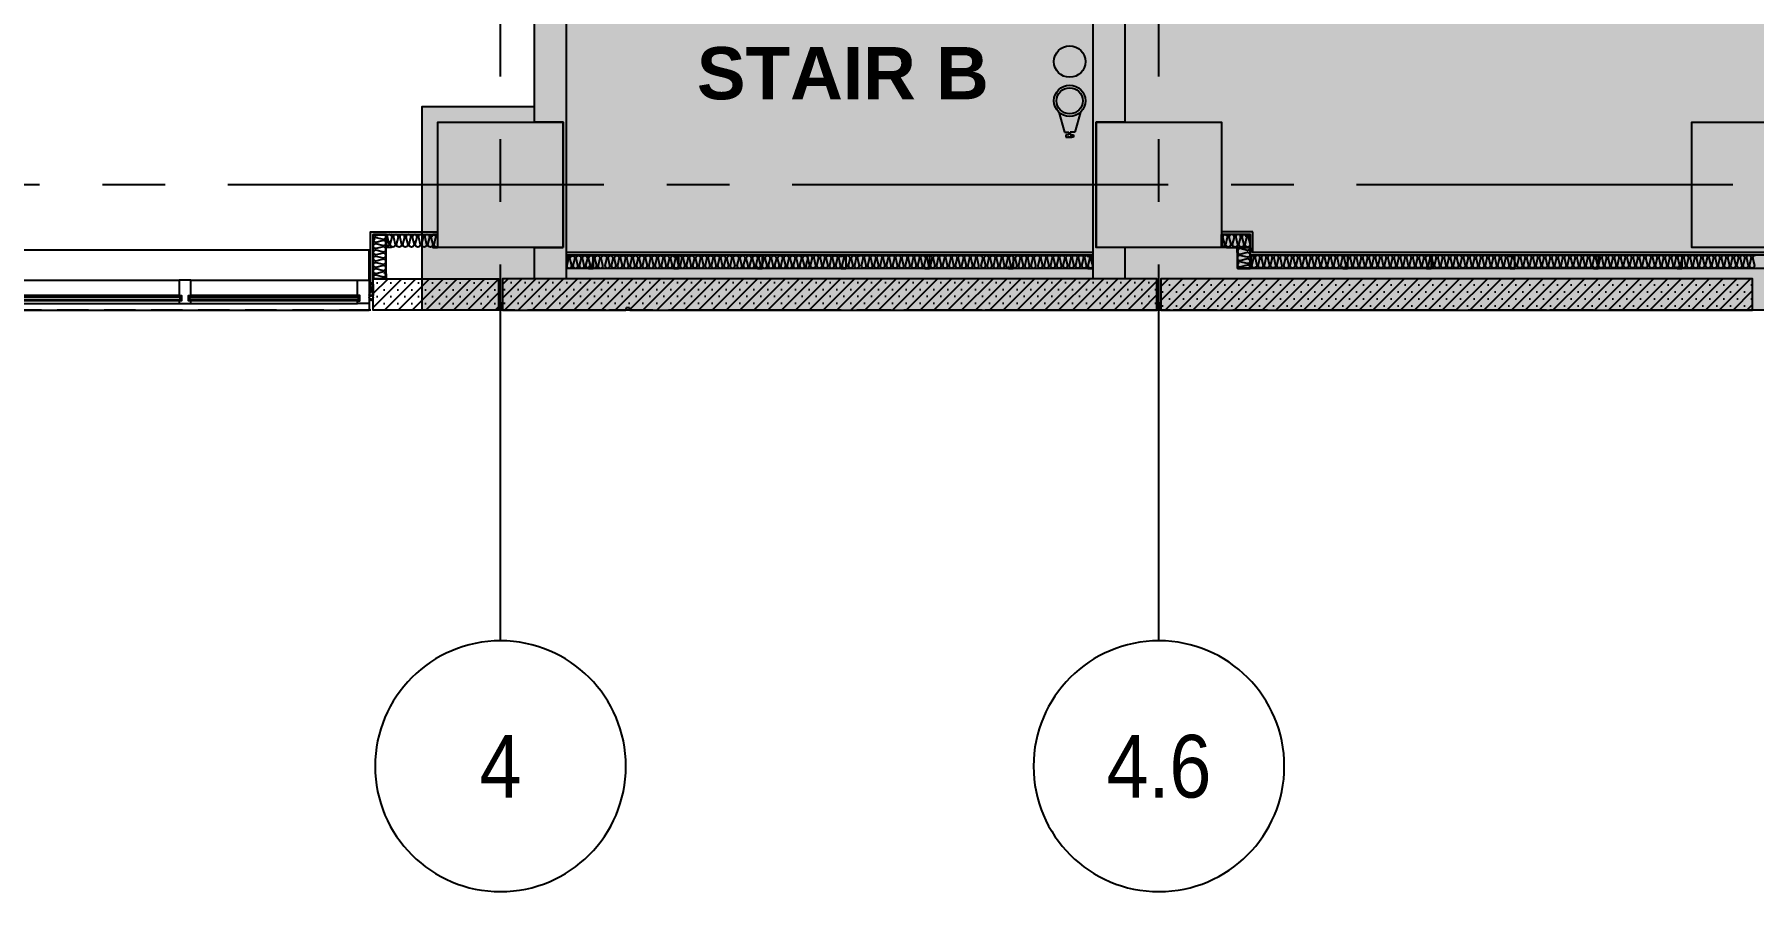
# Model space of a CAD drawing. Header units: inches. Extents: x 492 to 3438, y 475 to 1734.
# Drawn here: x 1234.4 to 1563.4, y 477.5 to 641.5 of the extents above; entities that cross this region are included whole.
import ezdxf
from ezdxf.enums import TextEntityAlignment as Align

# ---------------------------------------------------------------- set-up
doc = ezdxf.new("R2010")
doc.units = ezdxf.units.IN
doc.header["$LTSCALE"] = 96
doc.header["$MEASUREMENT"] = 0
for name, pattern in [('CENTER2', [1.125, 0.75, -0.125, 0.125, -0.125]), ('HIDDEN4', [0.09375, 0.0625, -0.03125]), ('PHANTOM4', [0.625, 0.3125, -0.0625, 0.0625, -0.0625, 0.0625, -0.0625])]:
    doc.linetypes.add(name, pattern=pattern)
for name, color, linetype in [('A-Anno-Bldg', 7, 'Continuous'), ('A-Bldg-Patt', 5, 'Continuous'), ('A-Cols-Bldg', 235, 'Continuous'), ('A-Flor-Pfix-Exst', 43, 'Continuous'), ('A-Glaz-Exst', 53, 'Continuous'), ('A-GRID-IDEN', 1, 'Continuous'), ('A-GRID-LINE', 13, 'CENTER2'), ('A-Wall-Bldg', 235, 'Continuous'), ('A-Wall-Bldg-Belw', 235, 'HIDDEN4'), ('DDET-07', 7, 'Continuous'), ('DDET-08', 8, 'Continuous'), ('DDET-HATCH', 44, 'Continuous'), ('DET-02', 5, 'Continuous'), ('DET-07', 7, 'Continuous'), ('DET-09', 33, 'Continuous')]:
    doc.layers.add(name, color=color, linetype=linetype)
doc.layers.add('A-Area', color=212, linetype='PHANTOM4', plot=False)
doc.styles.add('OTJ_Title1', font='arialbd.ttf')
doc.styles.add('x-p_col_grid-6h$0$TITLE', font='', dxfattribs={"width": 0.9})
doc.styles.get('x-p_col_grid-6h$0$TITLE').set_extended_font_data('AvantGarde Bk BT')
pattern_1 = [(45, (-2041.1249, 2757.6888), (-1.3258252, 1.3258252), []), (45, (-2039.799, 2757.6888), (-1.3258252, 1.3258252), [0, -1.875])]

# ---------------------------------------------------------------- blocks, each defined once
blk = doc.blocks.new('x-p_col_grid-6h$0$nb-col')
blk.add_hatch(color=256).paths.add_polyline_path([(0, 0), (24, 0), (24, 24), (0, 24)])
blk.add_lwpolyline([(0, 24), (24, 24), (24, 0), (0, 0)], close=True)
blk = doc.blocks.new('sealant-plan')
at = {"layer": 'DET-09'}
for radius, start, end in [(0.5, 194.3883, 345.6115), (0.438, 196.4986, 343.5012), (0.375, 199.3492, 340.6506), (0.312, 203.4276, 336.5722)]:
    blk.add_arc((0.48, 0.12), radius, start, end, dxfattribs=at)
blk = doc.blocks.new('sealant-backer-rod-plan')
at = {"layer": 'DET-02'}
blk.add_arc((0, -1.5), 0.312, 23.4278, 156.5724, dxfattribs=at)
at = {"layer": 'DET-09'}
blk.add_circle((0, -0.5), 0.5, dxfattribs=at)
for radius, start, end in [(0.5, 14.3885, 165.6117), (0.438, 16.4988, 163.5014), (0.375, 19.3494, 160.6508)]:
    blk.add_arc((0, -1.5), radius, start, end, dxfattribs=at)
blk = doc.blocks.new('sealant-backer-rod-blocking')
for p, q in [((-0.74, 4.62), (0.01, 4.62)), ((-0.74, 4.62), (0.01, 1.92)), ((-0.74, 1.92), (0.01, 4.62)), ((-0.74, 4.62), (-0.74, 1.92)), ((0.01, 4.62), (0.01, 1.92)), ((0.01, 1.92), (-0.74, 1.92))]:
    blk.add_line(p, q)
at = {"xscale": 0.75}
blk.add_blockref('sealant-plan', (-0.73, 5), dxfattribs=at)
at = {"xscale": 0.75, "yscale": 0.9000000000000057}
blk.add_blockref('sealant-backer-rod-plan', (-0.36, 1.92), dxfattribs=at)
blk = doc.blocks.new('ww-45t-top-bottom')
blk.add_lwpolyline([(0, 0), (0, -2.25), (-0.56, -2.25)])
blk.add_lwpolyline([(0, -2.25), (-0.56, -2.25), (-0.56, -1.81), (-1.56, -1.81), (-1.56, -2.25), (-4.5, -2.25), (-4.5, 0), (0, 0)], close=True)
blk = doc.blocks.new('ww-45t-mid')
at = {"flags": 128}
blk.add_lwpolyline([(-0.56, 0), (0, 0), (0, -2.25), (-0.56, -2.25), (-0.56, -1.81), (-1.56, -1.81), (-1.56, -2.25), (-4.5, -2.25), (-4.5, 0), (-1.56, 0), (-1.56, -0.44), (-0.56, -0.44)], close=True, dxfattribs=at)
blk.add_lwpolyline([(-0.56, 0), (0, 0), (0, -2.25), (-0.56, -2.25)], dxfattribs=at)
blk = doc.blocks.new('wind-ext-singlebay-east-b')
at = {"layer": 'A-Glaz-Exst', "linetype": 'Continuous'}
for p, q in [((34.57, -2.07), (1.81, -2.07)), ((34.57, -2.57), (1.81, -2.57)), ((2.06, -2.06, 0), (2.06, -2.56, 0)), ((34.3, -2.07, 0), (34.3, -2.57, 0)), ((80.32, -2.06), (35.93, -2.06)), ((80.32, -2.56), (35.93, -2.56)), ((36.19, -2.06), (36.19, -2.56))]:
    blk.add_line(p, q, dxfattribs=at)
at = {"layer": 'A-Glaz-Exst'}
for p, q in [((34.13, -1.25), (2.25, -1.25)), ((2.25, -1.81), (34.57, -1.81)), ((2.25, -2.81), (34.13, -2.81)), ((80.25, -1.25), (36.37, -1.25)), ((36.37, -1.81), (80.32, -1.81)), ((36.37, -2.81), (80.32, -2.81)), ((80.06, -2.56), (80.06, -2.06)), ((34.13, -5.75), (2.25, -5.75)), ((79.88, -5.75), (36.37, -5.75))]:
    blk.add_line(p, q, dxfattribs=at)
at = {"layer": 'A-Wall-Bldg'}
for p, q in [((82.12, 0), (0, 0)), ((0, -1.25), (0, 0)), ((82.12, -1.25), (82.12, 0)), ((0, -5.75), (0, -11.5)), ((82.12, -5.75), (82.12, -11.5)), ((0, -11.5), (82.12, -11.5))]:
    blk.add_line(p, q, dxfattribs=at)
at = {"layer": 'A-Glaz-Exst', "linetype": 'Continuous', "rotation": 90}
blk.add_blockref('ww-45t-top-bottom', (0, -1.25), dxfattribs=at)
at = {"layer": 'A-Glaz-Exst', "linetype": 'Continuous', "extrusion": (0, 0, -1), "zscale": -1, "rotation": 90}
for name, p in [('ww-45t-mid', (-36.37, -1.25)), ('ww-45t-top-bottom', (-82.12, -1.25))]:
    blk.add_blockref(name, p, dxfattribs=at)
blk = doc.blocks.new('MTL_STD_2_1-2')
for p, q in [((0, 0.05), (0, 0.95)), ((0.05, 1), (0.31, 1)), ((2.45, 0), (0.05, 0)), ((0.31, 0.94), (0.06, 0.94)), ((0.06, 0.94), (0.06, 0.06)), ((0.06, 0.06), (2.44, 0.06)), ((0.31, 1), (0.31, 0.94)), ((2.19, 0.94), (2.19, 1)), ((2.19, 1), (2.45, 1)), ((2.44, 0.94), (2.19, 0.94)), ((2.44, 0.06), (2.44, 0.94)), ((2.5, 0.95), (2.5, 0.05))]:
    blk.add_line(p, q)
for centre, start, end in [((0.05, 0.95), 90, 180), ((0.05, 0.05), 180, 270), ((2.45, 0.95), 0, 90), ((2.45, 0.05), 270, 0)]:
    blk.add_arc(centre, 0.0469, start, end)
blk = doc.blocks.new('pilaster-east-b')
at = {"layer": 'A-Wall-Bldg'}
h = blk.add_hatch(dxfattribs=at)
h.set_pattern_fill('PRECAST', color=256, scale=20, style=0)
h.set_pattern_definition([(45, (-121.152, 3158.581), (-1.3258252, 1.3258252), []), (45, (-119.8263, 3158.581), (-1.3258252, 1.3258252), [0, -1.875])])
edge = h.paths.add_edge_path()
edge.add_line((24, 0), (24, -6))
edge.add_line((24, -6), (0, -6))
edge.add_line((0, -6), (0, 0))
edge.add_line((0, 0), (24, 0))
h = blk.add_hatch(dxfattribs=at)
h.set_pattern_fill('GYPBOARD', color=256, scale=0.25, angle=270, style=0)
h.set_pattern_definition([(307.5, (-2124, -263.29595), (0.48170594, 0.01574834), [0, -0.38, 0, -0.425, 0, -0.40625]), (277.5, (-2124, -263.29595), (0.70553652, -0.44244418), [0, -0.205, 0, -0.3425, 0, -0.13125]), (237.5, (-2124, -262.98845), (0.00141476, -0.778535465), [0, -0.125, 0, -0.45, 0, -0.5875]), (227.5, (-2124, -262.98845), (0.2194189, -0.75153165), [0, -0.0625, 0, -0.295, 0, -0.3375])])
h.paths.add_polyline_path([(24.5, -5.25), (24, -5.25), (24, -8), (24, -8), (24, -10.5), (0, -10.5), (0, -8), (0, -8), (0, -5.25), (-0.5, -5.25), (-0.5, -11), (24.5, -11)])
for p, q in [((-0.5, -5.25), (0, -5.25)), ((24.5, -5.25), (24, -5.25)), ((24.5, -5.25), (24, -5.25)), ((2.5, -8), (2.5, -8.05)), ((20.54, -8), (3.46, -8)), ((21.5, -8), (21.5, -8.05))]:
    blk.add_line(p, q, dxfattribs=at)
blk.add_lwpolyline([(24, 0), (24, -6), (24, -6), (24, -6), (0, -6), (0, -6), (0, -6), (0, 0), (24, 0)], dxfattribs=at)
at = {"layer": 'A-Wall-Bldg', "flags": 128}
for points in [[(24.5, -5.25), (24.5, -11), (-0.5, -11), (-0.5, -5.25)], [(-0.5, -5.25), (0, -5.25), (0, -10.5), (24, -10.5), (24, -5.25), (24.5, -5.25)]]:
    blk.add_lwpolyline(points, dxfattribs=at)
at = {"layer": 'A-Wall-Bldg'}
for points in [[(0.06, -10.44, -0.400823), (0.54, -9.98), (1.98, -10.34, 1), (1.98, -9.38), (0.54, -9.74, -0.414214), (0.06, -9.26, -0.414214), (0.54, -8.78), (1.98, -9.14, 1), (1.98, -8.18), (0.54, -8.54, -0.414214), (0.06, -8.06, -0.033257), (0.07, -8, -0.033257)], [(2.65, -10.44, 0.369429), (3.06, -9.96), (2.7, -8.53, -1), (3.65, -8.53), (3.3, -9.96, 0.414214), (3.77, -10.44, 0.414214), (4.25, -9.96), (3.89, -8.53, -1), (4.85, -8.53), (4.49, -9.96, 0.414214), (4.97, -10.44, 0.414214), (5.45, -9.96), (5.09, -8.53, -0.414214), (5.57, -8.05, -0.414214), (6.05, -8.53), (5.69, -9.96, 0.414214), (6.17, -10.44, 0.414214), (6.65, -9.96), (6.29, -8.53, -1), (7.25, -8.53), (6.89, -9.96, 0.414214), (7.37, -10.44, 0.414214), (7.85, -9.96), (7.49, -8.53, -1), (8.45, -8.53), (8.09, -9.96, 0.414214), (8.57, -10.44, 0.414214), (9.04, -9.96), (8.69, -8.53, -1), (9.64, -8.53), (9.28, -9.96, 0.414214), (9.76, -10.44, 0.414214), (10.24, -9.96), (9.88, -8.53, -1), (10.84, -8.53), (10.48, -9.96, 0.414214), (10.96, -10.44, 0.062848), (11.08, -10.46, 0.414214), (11.56, -9.98), (11.2, -8.54, -1), (12.16, -8.54), (11.8, -9.98, 0.414214), (12.28, -10.46, 0.414214), (12.76, -9.98), (12.4, -8.54, -1), (13.36, -8.54), (13, -9.98, 0.414214), (13.48, -10.46, 0.414214), (13.96, -9.98), (13.6, -8.54, -1), (14.55, -8.54), (14.2, -9.98, 0.414214), (14.67, -10.46, 0.414214), (15.15, -9.98), (14.79, -8.54, -1), (15.75, -8.54), (15.39, -9.98, 0.414214), (15.87, -10.46, 0.414214), (16.35, -9.98), (15.99, -8.54, -1), (16.95, -8.54), (16.59, -9.98, 0.414214), (17.07, -10.46, 0.414214), (17.55, -9.98), (17.19, -8.54, -1), (18.15, -8.54), (17.79, -9.98, 0.414214), (18.27, -10.46, 0.414214), (18.75, -9.98), (18.39, -8.54, -1), (19.35, -8.54), (18.99, -9.98, 0.414214), (19.47, -10.46, 0.414214), (19.94, -9.98), (19.59, -8.54, -1), (20.54, -8.54), (20.18, -9.98, 0.414214), (20.66, -10.46, 0.414214), (21.14, -9.98), (20.78, -8.54, -0.52835), (21.44, -8.09, -0.52835)], [(23.94, -10.44, 0.400823), (23.46, -9.98), (22.02, -10.34, -1), (22.02, -9.38), (23.46, -9.74, 0.414214), (23.94, -9.26, 0.414214), (23.46, -8.78), (22.02, -9.14, -1), (22.02, -8.18), (23.46, -8.54, 0.414214), (23.94, -8.06, 0.033257), (23.93, -8, 0.033257)]]:
    blk.add_lwpolyline(points, format="xyb", dxfattribs=at)
at = {"layer": 'A-Wall-Bldg', "extrusion": (0, 0, -1), "yscale": 0.7999999999997272, "zscale": -1, "rotation": 180}
for p in [(0.01, -1.25), (-24.74, -1.25)]:
    blk.add_blockref('sealant-backer-rod-blocking', p, dxfattribs=at)
at = {"layer": 'A-Wall-Bldg', "extrusion": (0, 0, -1), "zscale": -1}
for p, rotation in [((0, -8), 180), ((-2.5, -10.5), 90)]:
    blk.add_blockref('MTL_STD_2_1-2', p, dxfattribs=dict(at, rotation=rotation))
at = {"layer": 'A-Wall-Bldg'}
blk.add_blockref('MTL_STD_2_1-2', (0, -10.5), dxfattribs=at)
at = {"layer": 'A-Wall-Bldg', "extrusion": (0, 0, -1), "xscale": -1, "zscale": -1}
for p, rotation in [((-12.5, -10.5), 270), ((-21.5, -10.5), 270), ((-24, -8), 180)]:
    blk.add_blockref('MTL_STD_2_1-2', p, dxfattribs=dict(at, rotation=rotation))
at = {"layer": 'A-Wall-Bldg', "xscale": -1}
blk.add_blockref('MTL_STD_2_1-2', (24, -10.5), dxfattribs=at)
blk = doc.blocks.new('wind-ext-doublebay-east')
at = {"layer": 'A-Wall-Bldg'}
h = blk.add_hatch(dxfattribs=at)
h.set_pattern_fill('PRECAST', color=256, scale=20, style=0)
h.set_pattern_definition(pattern_1)
h.paths.add_polyline_path([(-24.75, 0), (-0.75, 0), (-0.75, -6), (-18.75, -6), (-24.75, -6)])
h = blk.add_hatch(dxfattribs=at)
h.set_pattern_fill('PRECAST', color=256, scale=20, style=0)
h.set_pattern_definition(pattern_1)
h.paths.add_polyline_path([(214.5, 0), (190.5, 0), (190.5, -6), (208.5, -6), (214.5, -6)])
blk.add_line((-0.38, -7.25, 0), (-0.38, -7.25, 0), dxfattribs=at)
at = {"layer": 'A-Wall-Bldg', "elevation": 0, "flags": 128}
blk.add_lwpolyline([(-24.75, 0), (-0.75, 0), (-0.75, -6), (-0.75, -6), (-18.75, -6), (-18.75, -6), (-24.75, -6)], close=True, dxfattribs=at)
at = {"layer": 'A-Wall-Bldg', "flags": 128}
blk.add_lwpolyline([(214.5, 0), (190.5, 0), (190.5, -6), (190.5, -6), (208.5, -6), (208.5, -6), (214.5, -6)], close=True, dxfattribs=at)
at = {"layer": 'A-Wall-Bldg', "elevation": 0, "flags": 128}
blk.add_lwpolyline([(-1.13, -7.25), (-1.13, -7.25)], dxfattribs=at)
blk.add_blockref('wind-ext-singlebay-east-b', (0, 0))
at = {"xscale": -1}
blk.add_blockref('wind-ext-singlebay-east-b', (189.75, 0), dxfattribs=at)
at = {"yscale": 0.8000000000001819, "rotation": 180}
blk.add_blockref('sealant-backer-rod-blocking', (189.76, -1.25), dxfattribs=at)
at = {"layer": 'A-Wall-Bldg', "extrusion": (0, 0, -1), "zscale": -0.9999999999999999, "rotation": 180}
for p, xscale in [((25.12, -1.38), 0.75), ((-214.87, -1.38), -0.75)]:
    blk.add_blockref('sealant-backer-rod-plan', p, dxfattribs=dict(at, xscale=xscale))
at = {"layer": 'A-Wall-Bldg'}
blk.add_blockref('pilaster-east-b', (82.87, 0), dxfattribs=at)
at = {"layer": 'A-Wall-Bldg', "yscale": 0.8000000000001819, "rotation": 180}
blk.add_blockref('sealant-backer-rod-blocking', (-0.74, -1.25), dxfattribs=at)
blk = doc.blocks.new('x-p_col_grid-6h$0$tag-colbub')
at = {"linetype": 'Continuous'}
blk.add_circle((0, 0), 0.25, dxfattribs=at)
at = {"style": 'x-p_col_grid-6h$0$TITLE', "width": 0.9}
blk.add_attdef('COLNUM', text='', height=0.125, dxfattribs=at).set_placement((0, 0), align=Align.MIDDLE_CENTER)

msp = doc.modelspace()

# ---------------------------------------------------------------- hatches: boundary and pattern name
at = {"layer": 'A-Bldg-Patt'}
msp.add_hatch(color=254, dxfattribs=at).paths.add_polyline_path([(1866.36, 853.26), (1866.36, 785.64), (1859.61, 785.64), (1859.61, 743.64), (1866.36, 743.64), (1866.36, 681.76), (1859.61, 681.76), (1859.61, 639.76), (1866.36, 639.76), (1866.36, 588.76), (1308.61, 588.76), (1308.61, 627.76), (1330.11, 627.76), (1330.11, 828.26), (1311.11, 828.26), (1311.11, 853.26), (1526.61, 853.26), (1526.61, 797.26), (1586.61, 797.26), (1586.61, 853.26)])
at = {"layer": 'A-Wall-Bldg'}
h = msp.add_hatch(dxfattribs=at)
h.set_pattern_fill('PRECAST', color=256, scale=20, angle=-180, style=0)
h.set_pattern_definition([(225, (3339.6064, 588.7569), (1.3258252, -1.3258252), []), (225, (3338.2805, 588.7569), (1.3258252, -1.3258252), [0, -1.875])])
h.paths.add_polyline_path([(1347.61, 588.76), (1347.73, 589.26), (1348.23, 589.26), (1348.36, 588.76), (1449.23, 588.76), (1449.23, 594.76), (1443.23, 594.76), (1329.98, 594.76), (1323.98, 594.76), (1323.98, 588.76)])
h = msp.add_hatch(dxfattribs=at)
h.set_pattern_fill('PRECAST', color=256, scale=20, angle=-180, style=0)
h.set_pattern_definition([(225, (3339.6062, -2091.2055), (1.3258252, -1.3258252), []), (225, (3338.2804, -2091.2055), (1.3258252, -1.3258252), [0, -1.875])])
h.paths.add_polyline_path([(1449.98, 588.76), (1563.23, 588.76), (1563.23, 594.76), (1557.23, 594.76), (1557.23, 594.76), (1455.98, 594.76), (1449.98, 594.76)])
at = {"layer": 'DDET-HATCH'}
h = msp.add_hatch(dxfattribs=at)
h.set_pattern_fill('GYPBOARD', color=256, scale=0.2, angle=-180, style=0)
h.set_pattern_definition([(217.5, (3339.60636, 588.75688), (0.01259867, -0.385364754), [0, -0.304, 0, -0.34, 0, -0.325]), (187.5, (3339.60636, 588.7569), (-0.35395534, -0.56442921), [0, -0.164, 0, -0.274, 0, -0.105]), (147.5, (3339.85236, 588.75688), (-0.62282837, -0.00113181), [0, -0.1, 0, -0.36, 0, -0.47]), (137.5, (3339.85236, 588.7569), (-0.60122532, -0.17553511), [0, -0.05, 0, -0.236, 0, -0.27])])
h.paths.add_polyline_path([(1298.73, 594.01), (1299.23, 594.01), (1299.23, 603.26), (1311.61, 603.26), (1311.61, 603.76), (1298.73, 603.76)])
h = msp.add_hatch(dxfattribs=at)
h.set_pattern_fill('GYPBOARD', color=256, scale=0.2, angle=-180, style=0)
h.set_pattern_definition([(217.5, (3339.60636, 609.33812), (0.01259867, -0.385364754), [0, -0.304, 0, -0.34, 0, -0.325]), (187.5, (3339.60636, 609.3381), (-0.35395534, -0.56442921), [0, -0.164, 0, -0.274, 0, -0.105]), (147.5, (3339.85236, 609.33812), (-0.62282837, -0.00113181), [0, -0.1, 0, -0.36, 0, -0.47]), (137.5, (3339.85236, 609.3381), (-0.60122532, -0.17553511), [0, -0.05, 0, -0.236, 0, -0.27])])
h.paths.add_polyline_path([(1349.73, 599.26), (1383.26, 599.26), (1383.26, 599.76), (1349.73, 599.76)])
h = msp.add_hatch(dxfattribs=at)
h.set_pattern_fill('GYPBOARD', color=256, scale=0.2, angle=-180, style=0)
h.set_pattern_definition([(217.5, (3339.60636, 588.75688), (0.01259867, -0.385364754), [0, -0.304, 0, -0.34, 0, -0.325]), (187.5, (3339.60636, 588.7569), (-0.35395534, -0.56442921), [0, -0.164, 0, -0.274, 0, -0.105]), (147.5, (3339.85236, 588.75688), (-0.62282837, -0.00113181), [0, -0.1, 0, -0.36, 0, -0.47]), (137.5, (3339.85236, 588.7569), (-0.60122532, -0.17553511), [0, -0.05, 0, -0.236, 0, -0.27])])
h.paths.add_polyline_path([(1383.26, 599.26), (1411.52, 599.26), (1411.52, 599.76), (1383.26, 599.76)])

# ---------------------------------------------------------------- linework, layer by layer
at = {"layer": 'A-Area'}
msp.add_lwpolyline([(1866.36, 853.26), (1866.36, 785.64), (1859.61, 785.64), (1859.61, 743.64), (1866.36, 743.64), (1866.36, 681.76), (1859.61, 681.76), (1859.61, 639.76), (1866.36, 639.76), (1866.36, 588.76), (1308.61, 588.76), (1308.61, 627.76), (1330.11, 627.76), (1330.11, 828.26), (1311.11, 828.26), (1311.11, 853.26), (1526.61, 853.26), (1526.61, 797.26), (1586.61, 797.26), (1586.61, 853.26)], close=True, dxfattribs=at)
at = {"layer": 'A-Flor-Pfix-Exst'}
for p, q in [((1430.45, 626.65), (1431.55, 622.84)), ((1434.6, 626.65), (1433.51, 622.84)), ((1431.55, 622.84), (1431.55, 622.84)), ((1431.55, 622.84), (1432.4, 622.84)), ((1432.4, 622.3), (1431.77, 622.3)), ((1431.77, 622.3), (1431.77, 621.86)), ((1431.77, 621.86), (1432.96, 621.86)), ((1433.29, 621.86), (1432.09, 621.86)), ((1432.4, 622.84), (1432.4, 622.3)), ((1433.51, 622.84), (1432.65, 622.84)), ((1432.65, 622.84), (1432.65, 622.3)), ((1432.65, 622.3), (1433.29, 622.3)), ((1433.29, 622.3), (1433.29, 621.86)), ((1433.51, 622.84), (1433.51, 622.84))]:
    msp.add_line(p, q, dxfattribs=at)
for centre, radius in [((1432.53, 636.32), 3), ((1432.53, 628.82), 3), ((1432.53, 628.82), 2.5)]:
    msp.add_circle(centre, radius, dxfattribs=at)
at = {"layer": 'A-GRID-LINE'}
for p, q in [((1323.61, 525.47), (1323.61, 1657.77)), ((1449.61, 525.47), (1449.61, 893.28)), ((3395.41, 612.76), (540.03, 612.76))]:
    msp.add_line(p, q, dxfattribs=at)
at = {"layer": 'A-Wall-Bldg'}
for p, q in [((1336.23, 594.76), (1336.23, 847.13)), ((1436.98, 847.13), (1436.98, 594.76)), ((1330.11, 624.76), (1330.11, 828.76)), ((1443.11, 828.74), (1443.11, 624.76)), ((1335.61, 624.76), (1330.11, 624.76)), ((1335.61, 600.76), (1335.61, 624.76)), ((1443.11, 624.76), (1437.61, 624.76)), ((1437.61, 624.76), (1437.61, 600.76)), ((1467.61, 603.76), (1461.61, 603.76, 0)), ((1467.11, 603.26), (1461.61, 603.26, 0)), ((1330.11, 600.76), (1335.61, 600.76)), ((1330.11, 594.76), (1330.11, 600.76)), ((1383.26, 599.76, 0), (1336.23, 599.76, 0)), ((1383.26, 599.26, 0), (1336.23, 599.26, 0)), ((1436.98, 599.76, 0), (1383.26, 599.76, 0)), ((1436.98, 599.26, 0), (1383.26, 599.26, 0)), ((1385.72, 599.26, 0), (1383.31, 599.26, 0)), ((1443.11, 600.76), (1437.61, 600.76)), ((1443.11, 600.76), (1443.11, 594.76)), ((1462.56, 600.76), (1467.11, 600.76, 0)), ((1464.61, 599.8, 0), (1464.61, 596.76, 0)), ((1388.78, 596.76, 0), (1336.23, 596.76, 0)), ((1436.98, 596.76, 0), (1389.7, 596.76, 0)), ((1747.11, 596.76, 0), (1468.11, 596.76)), ((1336.23, 594.76), (1330.11, 594.76)), ((1443.11, 594.76), (1436.98, 594.76))]:
    msp.add_line(p, q, dxfattribs=at)
at = {"layer": 'A-Wall-Bldg', "flags": 128}
msp.add_lwpolyline([(1308.61, 603.76), (1308.61, 627.76), (1330.11, 627.76)], dxfattribs=at)
at = {"layer": 'A-Wall-Bldg', "elevation": 0}
for points in [[(1298.73, 594.01), (1298.73, 603.76), (1311.61, 603.76)], [(1749.61, 599.76), (1467.61, 599.76), (1467.61, 603.76)]]:
    msp.add_lwpolyline(points, dxfattribs=at)
for points in [[(1467.11, 603.22, 0.370664), (1466.7, 602.75), (1467.06, 601.31, -1), (1466.1, 601.31), (1466.46, 602.75, 0.414214), (1465.98, 603.23, 0.414214), (1465.5, 602.75), (1465.86, 601.31, -1), (1464.9, 601.31), (1465.26, 602.75, 0.414214), (1464.78, 603.23, 0.414214), (1464.3, 602.75), (1464.66, 601.31, -1), (1463.7, 601.31), (1464.06, 602.75, 0.414214), (1463.58, 603.23, 0.062848), (1463.47, 603.22, 0.414214), (1462.99, 602.74), (1463.35, 601.3, -1), (1462.39, 601.3), (1462.75, 602.74, 0.414214), (1462.27, 603.22, 0.414214), (1461.79, 602.74), (1462.15, 601.3, -0.414214), (1461.67, 600.82)], [(1336.23, 599.19, -0.36879), (1336.64, 598.72), (1336.28, 597.28, 1), (1337.23, 597.28), (1336.87, 598.72, -0.414214), (1337.35, 599.2, -0.414214), (1337.83, 598.72), (1337.47, 597.28, 0.414214), (1337.95, 596.8, 0.414214), (1338.43, 597.28), (1338.07, 598.72, -0.414214), (1338.55, 599.2, -0.414214), (1339.03, 598.72), (1338.67, 597.28, 1), (1339.63, 597.28), (1339.27, 598.72, -0.414214), (1339.75, 599.2, -0.414214), (1340.23, 598.72), (1339.87, 597.28, 1), (1340.83, 597.28), (1340.47, 598.72, -0.414214), (1340.95, 599.2, -0.414214), (1341.43, 598.72), (1341.07, 597.28, 1), (1342.03, 597.28), (1341.67, 598.72, -0.414214), (1342.15, 599.2, -0.414214), (1342.62, 598.72), (1342.27, 597.28, 1), (1343.22, 597.28), (1342.86, 598.72, -0.414214), (1343.34, 599.2, -0.062848), (1343.46, 599.21, -0.414214), (1343.94, 598.74), (1343.58, 597.3, 1), (1344.54, 597.3), (1344.18, 598.74, -0.414214), (1344.66, 599.21, -0.414214), (1345.14, 598.74), (1344.78, 597.3, 1), (1345.74, 597.3), (1345.38, 598.74, -0.414214), (1345.86, 599.21, -0.414214), (1346.34, 598.74), (1345.98, 597.3, 1), (1346.94, 597.3), (1346.58, 598.74, -0.414214), (1347.06, 599.21, -0.414214), (1347.54, 598.74), (1347.18, 597.3, 1), (1348.13, 597.3), (1347.77, 598.74, -0.414214), (1348.25, 599.21, -0.414214), (1348.73, 598.74), (1348.37, 597.3, 1), (1349.33, 597.3), (1348.97, 598.74, -0.414214), (1349.45, 599.21, -0.414214), (1349.93, 598.74), (1349.57, 597.3, 1), (1350.53, 597.3), (1350.17, 598.74, -0.414214), (1350.65, 599.21, -0.414214), (1351.13, 598.74), (1350.77, 597.3, 1), (1351.73, 597.3), (1351.37, 598.74, -0.414214), (1351.85, 599.21, -0.414214), (1352.33, 598.74), (1351.97, 597.3, 1), (1352.93, 597.3), (1352.57, 598.74, -0.414214), (1353.05, 599.21, -0.414214), (1353.52, 598.74), (1353.17, 597.3, 1), (1354.12, 597.3), (1353.76, 598.74, -0.414214), (1354.24, 599.21, -0.414214), (1354.72, 598.74), (1354.36, 597.3, 1), (1355.32, 597.3), (1354.96, 598.74, -0.414214), (1355.44, 599.21, -0.414214), (1355.92, 598.74), (1355.56, 597.3, 0.414214), (1356.04, 596.82, 0.414214), (1356.52, 597.3), (1356.16, 598.74, -0.414214), (1356.64, 599.21, -0.414214), (1357.12, 598.74), (1356.76, 597.3, 1), (1357.72, 597.3), (1357.36, 598.74, -0.414214), (1357.84, 599.21, -0.414214), (1358.32, 598.74), (1357.96, 597.3, 1), (1358.92, 597.3), (1358.56, 598.74, -0.414214), (1359.04, 599.21, -0.414214), (1359.51, 598.74), (1359.15, 597.3, 1), (1360.11, 597.3), (1359.75, 598.74, -0.414214), (1360.23, 599.21, -0.414214), (1360.71, 598.74), (1360.35, 597.3, 1), (1361.31, 597.3), (1360.95, 598.74, -0.414214), (1361.43, 599.21, -0.414214), (1361.91, 598.74), (1361.55, 597.3, 1), (1362.51, 597.3), (1362.15, 598.74, -0.414214), (1362.63, 599.21, -0.414214), (1363.11, 598.74), (1362.75, 597.3, 1), (1363.71, 597.3), (1363.35, 598.74, -0.414214), (1363.83, 599.21, -0.414214), (1364.31, 598.74), (1363.95, 597.3, 1), (1364.9, 597.3), (1364.55, 598.74, -0.414214), (1365.02, 599.21, -0.414214), (1365.5, 598.74), (1365.14, 597.3, 1), (1366.1, 597.3), (1365.74, 598.74, -0.414214), (1366.22, 599.21, -0.414214), (1366.7, 598.74), (1366.34, 597.3, 1), (1367.3, 597.3), (1366.94, 598.74, -0.414214), (1367.42, 599.21, -0.414214), (1367.9, 598.74), (1367.54, 597.3, 1), (1368.5, 597.3), (1368.14, 598.74, -0.414214), (1368.62, 599.21, -0.062848), (1368.74, 599.2, -0.414214), (1369.22, 598.72), (1368.86, 597.28, 1), (1369.82, 597.28), (1369.46, 598.72, -0.414214), (1369.94, 599.2, -0.414214), (1370.41, 598.72), (1370.06, 597.28, 1), (1371.01, 597.28), (1370.65, 598.72, -0.414214), (1371.13, 599.2, -0.414214), (1371.61, 598.72), (1371.25, 597.28, 1), (1372.21, 597.28), (1371.85, 598.72, -0.414214), (1372.33, 599.2, -0.414214), (1372.81, 598.72), (1372.45, 597.28, 1), (1373.41, 597.28), (1373.05, 598.72, -0.414214), (1373.53, 599.2, -0.414214), (1374.01, 598.72), (1373.65, 597.28, 0.414214), (1374.13, 596.8, 0.414214), (1374.61, 597.28), (1374.25, 598.72, -0.414214), (1374.73, 599.2, -0.414214), (1375.21, 598.72), (1374.85, 597.28, 1), (1375.8, 597.28), (1375.45, 598.72, -0.414214), (1375.92, 599.2, -0.414214), (1376.4, 598.72), (1376.04, 597.28, 1), (1377, 597.28), (1376.64, 598.72, -0.414214), (1377.12, 599.2, -0.414214), (1377.6, 598.72), (1377.24, 597.28, 1), (1378.2, 597.28), (1377.84, 598.72, -0.414214), (1378.32, 599.2, -0.414214), (1378.8, 598.72), (1378.44, 597.28, 0.414214), (1378.92, 596.8, 0.414214), (1379.4, 597.28), (1379.04, 598.72, -0.414214), (1379.52, 599.2, -0.414214), (1380, 598.72), (1379.64, 597.28, 1), (1380.6, 597.28), (1380.24, 598.72, -0.414214), (1380.72, 599.2, -0.414214), (1381.2, 598.72), (1380.84, 597.28, 1), (1381.79, 597.28), (1381.43, 598.72, -0.414214), (1381.91, 599.2, -0.414214), (1382.39, 598.72), (1382.03, 597.28, 0.342451), (1382.39, 596.82)], [(1385.83, 596.82, -0.414214), (1385.35, 597.3), (1385.71, 598.74, 0.414214), (1385.23, 599.21, 0.414214), (1384.75, 598.74), (1385.11, 597.3, -0.414214), (1384.63, 596.82, -0.414214), (1384.15, 597.3), (1384.51, 598.74, 0.414214), (1384.03, 599.21, 0.414214), (1383.55, 598.74), (1383.91, 597.3, -1), (1382.95, 597.3), (1383.31, 598.74, 0.414214), (1382.83, 599.21, 0.414214), (1382.35, 598.74), (1382.71, 597.3, -0.240399), (1382.51, 596.91, -0.240399)], [(1385.83, 596.82, 0.414214), (1386.3, 597.3), (1385.94, 598.74, -0.414214), (1386.42, 599.21, -0.414214), (1386.9, 598.74), (1386.54, 597.3, 0.414214), (1387.02, 596.82, 0.414214), (1387.5, 597.3), (1387.14, 598.74, -0.414214), (1387.62, 599.21, -0.414214), (1388.1, 598.74), (1387.74, 597.3, 1), (1388.7, 597.3), (1388.34, 598.74, -0.414214), (1388.82, 599.21, -0.414214), (1389.3, 598.74), (1388.94, 597.3, 1), (1389.9, 597.3), (1389.54, 598.74, -0.414214), (1390.02, 599.21, -0.414214), (1390.5, 598.74), (1390.14, 597.3, 1), (1391.1, 597.3), (1390.74, 598.74, -0.414214), (1391.22, 599.21, -0.414214), (1391.69, 598.74), (1391.34, 597.3, 1), (1392.29, 597.3), (1391.93, 598.74, -0.414214), (1392.41, 599.21, -0.062848), (1392.53, 599.23, -0.414214), (1393.01, 598.75), (1392.65, 597.31, 1), (1393.61, 597.31), (1393.25, 598.75, -0.414214), (1393.73, 599.23, -0.414214), (1394.21, 598.75), (1393.85, 597.31, 1), (1394.81, 597.31), (1394.45, 598.75, -0.414214), (1394.93, 599.23, -0.414214), (1395.41, 598.75), (1395.05, 597.31, 1), (1396.01, 597.31), (1395.65, 598.75, -0.414214), (1396.13, 599.23, -0.414214), (1396.61, 598.75), (1396.25, 597.31, 1), (1397.2, 597.31), (1396.84, 598.75, -0.414214), (1397.32, 599.23, -0.414214), (1397.8, 598.75), (1397.44, 597.31, 1), (1398.4, 597.31), (1398.04, 598.75, -0.414214), (1398.52, 599.23, -0.414214), (1399, 598.75), (1398.64, 597.31, 1), (1399.6, 597.31), (1399.24, 598.75, -0.414214), (1399.72, 599.23, -0.414214), (1400.2, 598.75), (1399.84, 597.31, 1), (1400.8, 597.31), (1400.44, 598.75, -0.414214), (1400.92, 599.23, -0.414214), (1401.4, 598.75), (1401.04, 597.31, 1), (1402, 597.31), (1401.64, 598.75, -0.414214), (1402.12, 599.23, -0.414214), (1402.59, 598.75), (1402.24, 597.31, 1), (1403.19, 597.31), (1402.83, 598.75, -0.414214), (1403.31, 599.23, -0.414214), (1403.79, 598.75), (1403.43, 597.31, 0.414214), (1403.91, 596.83, 0.414214), (1404.39, 597.31), (1404.03, 598.75, -0.414214), (1404.51, 599.23, -0.414214), (1404.99, 598.75), (1404.63, 597.31, 1), (1405.59, 597.31), (1405.23, 598.75, -0.414214), (1405.71, 599.23, -0.414214), (1406.19, 598.75), (1405.83, 597.31, 1), (1406.79, 597.31), (1406.43, 598.75, -0.414214), (1406.91, 599.23, -0.414214), (1407.39, 598.75), (1407.03, 597.31, 1), (1407.99, 597.31), (1407.63, 598.75, -0.414214), (1408.11, 599.23, -0.414214), (1408.58, 598.75), (1408.22, 597.31, 1), (1409.18, 597.31), (1408.82, 598.75, -0.414214), (1409.3, 599.23, -0.414214), (1409.78, 598.75), (1409.42, 597.31, 1), (1410.38, 597.31), (1410.02, 598.75, -0.414214), (1410.5, 599.23, -0.414214), (1410.98, 598.75), (1410.62, 597.31, 1), (1411.58, 597.31), (1411.22, 598.75, -0.414214), (1411.7, 599.23, -0.414214), (1412.18, 598.75), (1411.82, 597.31, 1), (1412.78, 597.31), (1412.42, 598.75, -0.414214), (1412.9, 599.23, -0.414214), (1413.38, 598.75), (1413.02, 597.31, 1), (1413.97, 597.31), (1413.62, 598.75, -0.414214), (1414.09, 599.23, -0.414214), (1414.57, 598.75), (1414.21, 597.31, 1), (1415.17, 597.31), (1414.81, 598.75, -0.414214), (1415.29, 599.23, -0.062848), (1415.41, 599.21, -0.414214), (1415.89, 598.74), (1415.53, 597.3, 1), (1416.49, 597.3), (1416.13, 598.74, -0.414214), (1416.61, 599.21, -0.414214), (1417.09, 598.74), (1416.73, 597.3, 1), (1417.69, 597.3), (1417.33, 598.74, -0.414214), (1417.81, 599.21, -0.414214), (1418.29, 598.74), (1417.93, 597.3, 1), (1418.89, 597.3), (1418.53, 598.74, -0.414214), (1419.01, 599.21, -0.414214), (1419.48, 598.74), (1419.13, 597.3, 1), (1420.08, 597.3), (1419.72, 598.74, -0.414214), (1420.2, 599.21, -0.414214), (1420.68, 598.74), (1420.32, 597.3, 0.414214), (1420.8, 596.82, 0.414214), (1421.28, 597.3), (1420.92, 598.74, -0.414214), (1421.4, 599.21, -0.414214), (1421.88, 598.74), (1421.52, 597.3, 1), (1422.48, 597.3), (1422.12, 598.74, -0.414214), (1422.6, 599.21, -0.414214), (1423.08, 598.74), (1422.72, 597.3, 1), (1423.68, 597.3), (1423.32, 598.74, -0.414214), (1423.8, 599.21, -0.414214), (1424.28, 598.74), (1423.92, 597.3, 1), (1424.87, 597.3), (1424.52, 598.74, -0.414214), (1424.99, 599.21, -0.414214), (1425.47, 598.74), (1425.11, 597.3, 1), (1426.07, 597.3), (1425.71, 598.74, -0.414214), (1426.19, 599.21, -0.062848), (1426.31, 599.23, -0.414214), (1426.79, 598.75), (1426.43, 597.31, 1), (1427.39, 597.31), (1427.03, 598.75, -0.414214), (1427.51, 599.23, -0.414214), (1427.99, 598.75), (1427.63, 597.31, 1), (1428.59, 597.31), (1428.23, 598.75, -0.414214), (1428.71, 599.23, -0.414214), (1429.19, 598.75), (1428.83, 597.31, 1), (1429.79, 597.31), (1429.43, 598.75, -0.414214), (1429.91, 599.23, -0.414214), (1430.38, 598.75), (1430.03, 597.31, 1), (1430.98, 597.31), (1430.62, 598.75, -0.414214), (1431.1, 599.23, -0.414214), (1431.58, 598.75), (1431.22, 597.31, 1), (1432.18, 597.31), (1431.82, 598.75, -0.414214), (1432.3, 599.23, -0.414214), (1432.78, 598.75), (1432.42, 597.31, 1), (1433.38, 597.31), (1433.02, 598.75, -0.414214), (1433.5, 599.23, -0.414214), (1433.98, 598.75), (1433.62, 597.31, 1), (1434.58, 597.31), (1434.22, 598.75, -0.414214), (1434.7, 599.23, -0.414214), (1435.18, 598.75), (1434.82, 597.31, 1), (1435.77, 597.31), (1435.42, 598.75, -0.414214), (1435.89, 599.23, -0.414214), (1436.37, 598.75), (1436.01, 597.31, 1), (1436.97, 597.31), (1436.61, 598.75, -0.347113), (1436.98, 599.22, -0.347113)], [(1467.04, 600.67, -0.414214), (1466.56, 600.19), (1465.13, 600.55, 0.414214), (1464.65, 600.07, 0.062848), (1464.63, 599.95, 0.414214), (1465.11, 599.47), (1466.55, 599.83, -1), (1466.55, 598.87), (1465.11, 599.23, 0.414214), (1464.63, 598.75, 0.414214), (1465.11, 598.27), (1466.55, 598.63, -1), (1466.55, 597.67), (1465.11, 598.03, 0.414214), (1464.63, 597.55, 0.414214), (1465.11, 597.07), (1466.55, 597.43, -0.543499), (1466.99, 596.76, -0.543499)], [(1563.7, 599.21, 0.414214), (1563.23, 598.74), (1563.58, 597.3, -0.414214), (1563.11, 596.82, -0.414214), (1562.63, 597.3), (1562.99, 598.74, 0.414214), (1562.51, 599.21, 0.414214), (1562.03, 598.74), (1562.39, 597.3, -1), (1561.43, 597.3), (1561.79, 598.74, 0.414214), (1561.31, 599.21, 0.414214), (1560.83, 598.74), (1561.19, 597.3, -1), (1560.23, 597.3), (1560.59, 598.74, 0.414214), (1560.11, 599.21, 0.414214), (1559.63, 598.74), (1559.99, 597.3, -1), (1559.03, 597.3), (1559.39, 598.74, 0.414214), (1558.91, 599.21, 0.414214), (1558.43, 598.74), (1558.79, 597.3, -0.414214), (1558.31, 596.82, -0.414214), (1557.83, 597.3), (1558.19, 598.74, 0.414214), (1557.72, 599.21, 0.414214), (1557.24, 598.74), (1557.6, 597.3, -1), (1556.64, 597.3), (1557, 598.74, 0.414214), (1556.52, 599.21, 0.414214), (1556.04, 598.74), (1556.4, 597.3, -0.414214), (1555.92, 596.82, -0.414214), (1555.44, 597.3), (1555.8, 598.74, 0.414214), (1555.32, 599.21, 0.414214), (1554.84, 598.74), (1555.2, 597.3, -1), (1554.24, 597.3), (1554.6, 598.74, 0.414214), (1554.12, 599.21, 0.414214), (1553.64, 598.74), (1554, 597.3, -0.414214), (1553.52, 596.82, -0.414214), (1553.04, 597.3), (1553.4, 598.74, 0.414214), (1552.92, 599.21, 0.414214), (1552.44, 598.74), (1552.8, 597.3, -1), (1551.85, 597.3), (1552.2, 598.74, 0.414214), (1551.73, 599.21, 0.414214), (1551.25, 598.74), (1551.61, 597.3, -1), (1550.65, 597.3), (1551.01, 598.74, 0.414214), (1550.53, 599.21, 0.414214), (1550.05, 598.74), (1550.41, 597.3, -1), (1549.45, 597.3), (1549.81, 598.74, 0.414214), (1549.33, 599.21, 0.414214), (1548.85, 598.74), (1549.21, 597.3, -0.414214), (1548.73, 596.82, -0.414214), (1548.25, 597.3), (1548.61, 598.74, 0.414214), (1548.13, 599.21, 0.414214), (1547.65, 598.74), (1548.01, 597.3, -1), (1547.05, 597.3), (1547.41, 598.74, 0.414214), (1546.93, 599.21, 0.414214), (1546.45, 598.74), (1546.81, 597.3, -1), (1545.86, 597.3), (1546.22, 598.74, 0.414214), (1545.74, 599.21, 0.414214), (1545.26, 598.74), (1545.62, 597.3, -1), (1544.66, 597.3), (1545.02, 598.74, 0.414214), (1544.54, 599.21, 0.414214), (1544.06, 598.74), (1544.42, 597.3, -1), (1543.46, 597.3), (1543.82, 598.74, 0.414214), (1543.34, 599.21, 0.062848), (1543.22, 599.23, 0.414214), (1542.74, 598.75), (1543.1, 597.31, -1), (1542.14, 597.31), (1542.5, 598.75, 0.414214), (1542.02, 599.23, 0.414214), (1541.54, 598.75), (1541.9, 597.31, -1), (1540.95, 597.31), (1541.3, 598.75, 0.414214), (1540.83, 599.23, 0.414214), (1540.35, 598.75), (1540.71, 597.31, -1), (1539.75, 597.31), (1540.11, 598.75, 0.414214), (1539.63, 599.23, 0.414214), (1539.15, 598.75), (1539.51, 597.31, -1), (1538.55, 597.31), (1538.91, 598.75, 0.414214), (1538.43, 599.23, 0.414214), (1537.95, 598.75), (1538.31, 597.31, -1), (1537.35, 597.31), (1537.71, 598.75, 0.414214), (1537.23, 599.23, 0.414214), (1536.75, 598.75), (1537.11, 597.31, -1), (1536.15, 597.31), (1536.51, 598.75, 0.414214), (1536.03, 599.23, 0.414214), (1535.55, 598.75), (1535.91, 597.31, -1), (1534.96, 597.31), (1535.32, 598.75, 0.414214), (1534.84, 599.23, 0.414214), (1534.36, 598.75), (1534.72, 597.31, -1), (1533.76, 597.31), (1534.12, 598.75, 0.414214), (1533.64, 599.23, 0.414214), (1533.16, 598.75), (1533.52, 597.31, -1), (1532.56, 597.31), (1532.92, 598.75, 0.414214), (1532.44, 599.23, 0.414214), (1531.96, 598.75), (1532.32, 597.31, -1), (1531.36, 597.31), (1531.72, 598.75, 0.414214), (1531.24, 599.23, 0.414214), (1530.76, 598.75), (1531.12, 597.31, -0.414214), (1530.64, 596.83, -0.414214), (1530.16, 597.31), (1530.52, 598.75, 0.414214), (1530.04, 599.23, 0.414214), (1529.57, 598.75), (1529.92, 597.31, -1), (1528.97, 597.31), (1529.33, 598.75, 0.414214), (1528.85, 599.23, 0.414214), (1528.37, 598.75), (1528.73, 597.31, -1), (1527.77, 597.31), (1528.13, 598.75, 0.414214), (1527.65, 599.23, 0.414214), (1527.17, 598.75), (1527.53, 597.31, -1), (1526.57, 597.31), (1526.93, 598.75, 0.414214), (1526.45, 599.23, 0.414214), (1525.97, 598.75), (1526.33, 597.31, -1), (1525.37, 597.31), (1525.73, 598.75, 0.414214), (1525.25, 599.23, 0.414214), (1524.77, 598.75), (1525.13, 597.31, -1), (1524.17, 597.31), (1524.53, 598.75, 0.414214), (1524.06, 599.23, 0.414214), (1523.58, 598.75), (1523.94, 597.31, -1), (1522.98, 597.31), (1523.34, 598.75, 0.414214), (1522.86, 599.23, 0.414214), (1522.38, 598.75), (1522.74, 597.31, -1), (1521.78, 597.31), (1522.14, 598.75, 0.414214), (1521.66, 599.23, 0.414214), (1521.18, 598.75), (1521.54, 597.31, -1), (1520.58, 597.31), (1520.94, 598.75, 0.414214), (1520.46, 599.23, 0.414214), (1519.98, 598.75), (1520.34, 597.31, -1), (1519.38, 597.31), (1519.74, 598.75, 0.414214), (1519.26, 599.23, 0.414214), (1518.78, 598.75), (1519.14, 597.31, -1), (1518.19, 597.31), (1518.54, 598.75, 0.414214), (1518.07, 599.23, 0.062848), (1517.95, 599.21, 0.414214), (1517.47, 598.74), (1517.83, 597.3, -1), (1516.87, 597.3), (1517.23, 598.74, 0.414214), (1516.75, 599.21, 0.414214), (1516.27, 598.74), (1516.63, 597.3, -1), (1515.67, 597.3), (1516.03, 598.74, 0.414214), (1515.55, 599.21, 0.414214), (1515.07, 598.74), (1515.43, 597.3, -1), (1514.47, 597.3), (1514.83, 598.74, 0.414214), (1514.35, 599.21, 0.414214), (1513.87, 598.74), (1514.23, 597.3, -1), (1513.27, 597.3), (1513.63, 598.74, 0.414214), (1513.16, 599.21, 0.414214), (1512.68, 598.74), (1513.04, 597.3, -0.414214), (1512.56, 596.82, -0.414214), (1512.08, 597.3), (1512.44, 598.74, 0.414214), (1511.96, 599.21, 0.414214), (1511.48, 598.74), (1511.84, 597.3, -1), (1510.88, 597.3), (1511.24, 598.74, 0.414214), (1510.76, 599.21, 0.414214), (1510.28, 598.74), (1510.64, 597.3, -1), (1509.68, 597.3), (1510.04, 598.74, 0.414214), (1509.56, 599.21, 0.414214), (1509.08, 598.74), (1509.44, 597.3, -1), (1508.48, 597.3), (1508.84, 598.74, 0.414214), (1508.36, 599.21, 0.414214), (1507.88, 598.74), (1508.24, 597.3, -1), (1507.29, 597.3), (1507.64, 598.74, 0.414214), (1507.17, 599.21, 0.062848), (1507.05, 599.23, 0.414214), (1506.57, 598.75), (1506.93, 597.31, -1), (1505.97, 597.31), (1506.33, 598.75, 0.414214), (1505.85, 599.23, 0.414214), (1505.37, 598.75), (1505.73, 597.31, -1), (1504.77, 597.31), (1505.13, 598.75, 0.414214), (1504.65, 599.23, 0.414214), (1504.17, 598.75), (1504.53, 597.31, -1), (1503.57, 597.31), (1503.93, 598.75, 0.414214), (1503.45, 599.23, 0.414214), (1502.97, 598.75), (1503.33, 597.31, -1), (1502.37, 597.31), (1502.73, 598.75, 0.414214), (1502.25, 599.23, 0.414214), (1501.78, 598.75), (1502.14, 597.31, -1), (1501.18, 597.31), (1501.54, 598.75, 0.414214), (1501.06, 599.23, 0.414214), (1500.58, 598.75), (1500.94, 597.31, -1), (1499.98, 597.31), (1500.34, 598.75, 0.414214), (1499.86, 599.23, 0.414214), (1499.38, 598.75), (1499.74, 597.31, -1), (1498.78, 597.31), (1499.14, 598.75, 0.414214), (1498.66, 599.23, 0.414214), (1498.18, 598.75), (1498.54, 597.31, -1), (1497.58, 597.31), (1497.94, 598.75, 0.414214), (1497.46, 599.23, 0.414214), (1496.98, 598.75), (1497.34, 597.31, -1), (1496.39, 597.31), (1496.74, 598.75, 0.414214), (1496.27, 599.23, 0.414214), (1495.79, 598.75), (1496.15, 597.31, -0.414214), (1495.67, 596.83, -0.414214), (1495.19, 597.31), (1495.55, 598.75, 0.414214), (1495.07, 599.23, 0.414214), (1494.59, 598.75), (1494.95, 597.31, -1), (1493.99, 597.31), (1494.35, 598.75, 0.414214), (1493.87, 599.23, 0.414214), (1493.39, 598.75), (1493.75, 597.31, -1), (1492.79, 597.31), (1493.15, 598.75, 0.414214), (1492.67, 599.23, 0.414214), (1492.19, 598.75), (1492.55, 597.31, -1), (1491.59, 597.31), (1491.95, 598.75, 0.414214), (1491.47, 599.23, 0.414214), (1490.99, 598.75), (1491.35, 597.31, -1), (1490.4, 597.31), (1490.76, 598.75, 0.414214), (1490.28, 599.23, 0.414214), (1489.8, 598.75), (1490.16, 597.31, -1), (1489.2, 597.31), (1489.56, 598.75, 0.414214), (1489.08, 599.23, 0.414214), (1488.6, 598.75), (1488.96, 597.31, -1), (1488, 597.31), (1488.36, 598.75, 0.414214), (1487.88, 599.23, 0.414214), (1487.4, 598.75), (1487.76, 597.31, -1), (1486.8, 597.31), (1487.16, 598.75, 0.414214), (1486.68, 599.23, 0.414214), (1486.2, 598.75), (1486.56, 597.31, -1), (1485.6, 597.31), (1485.96, 598.75, 0.414214), (1485.48, 599.23, 0.414214), (1485.01, 598.75), (1485.36, 597.31, -1), (1484.41, 597.31), (1484.77, 598.75, 0.414214), (1484.29, 599.23, 0.062848), (1484.17, 599.21, 0.414214), (1483.69, 598.74), (1484.05, 597.3, -1), (1483.09, 597.3), (1483.45, 598.74, 0.414214), (1482.97, 599.21, 0.414214), (1482.49, 598.74), (1482.85, 597.3, -1), (1481.89, 597.3), (1482.25, 598.74, 0.414214), (1481.77, 599.21, 0.414214), (1481.29, 598.74), (1481.65, 597.3, -1), (1480.69, 597.3), (1481.05, 598.74, 0.414214), (1480.57, 599.21, 0.414214), (1480.09, 598.74), (1480.45, 597.3, -1), (1479.5, 597.3), (1479.86, 598.74, 0.414214), (1479.38, 599.21, 0.414214), (1478.9, 598.74), (1479.26, 597.3, -0.414214), (1478.78, 596.82, -0.414214), (1478.3, 597.3), (1478.66, 598.74, 0.414214), (1478.18, 599.21, 0.414214), (1477.7, 598.74), (1478.06, 597.3, -1), (1477.1, 597.3), (1477.46, 598.74, 0.414214), (1476.98, 599.21, 0.414214), (1476.5, 598.74), (1476.86, 597.3, -1), (1475.9, 597.3), (1476.26, 598.74, 0.414214), (1475.78, 599.21, 0.414214), (1475.3, 598.74), (1475.66, 597.3, -1), (1474.7, 597.3), (1475.06, 598.74, 0.414214), (1474.58, 599.21, 0.414214), (1474.11, 598.74), (1474.46, 597.3, -1), (1473.51, 597.3), (1473.87, 598.74, 0.414214), (1473.39, 599.21, 0.062848), (1473.27, 599.23, 0.414214), (1472.79, 598.75), (1473.15, 597.31, -1), (1472.19, 597.31), (1472.55, 598.75, 0.414214), (1472.07, 599.23, 0.414214), (1471.59, 598.75), (1471.95, 597.31, -1), (1470.99, 597.31), (1471.35, 598.75, 0.414214), (1470.87, 599.23, 0.414214), (1470.39, 598.75), (1470.75, 597.31, -1), (1469.79, 597.31), (1470.15, 598.75, 0.414214), (1469.67, 599.23, 0.414214), (1469.19, 598.75), (1469.55, 597.31, -1), (1468.6, 597.31), (1468.96, 598.75, 0.414214), (1468.48, 599.23, 0.414214), (1468, 598.75), (1468.36, 597.31, -1), (1467.4, 597.31), (1467.76, 598.75, 0.414214), (1467.28, 599.23, 0.091852), (1467.11, 599.2, 0.091852)]]:
    msp.add_lwpolyline(points, format="xyb", dxfattribs=at)
at = {"layer": 'A-Wall-Bldg', "elevation": 0, "flags": 128}
msp.add_lwpolyline([(1347.61, 588.76), (1347.73, 589.26), (1348.23, 589.26), (1348.36, 588.76), (1449.23, 588.76), (1449.23, 594.76), (1443.23, 594.76), (1443.23, 594.76), (1329.98, 594.76), (1329.98, 594.76), (1323.98, 594.76), (1323.98, 588.76)], close=True, dxfattribs=at)
at = {"layer": 'A-Wall-Bldg', "flags": 128}
msp.add_lwpolyline([(1449.98, 588.76), (1563.23, 588.76), (1563.23, 594.76), (1557.23, 594.76), (1557.23, 594.76), (1455.98, 594.76), (1455.98, 594.76), (1449.98, 594.76)], close=True, dxfattribs=at)
at = {"layer": 'A-Wall-Bldg-Belw', "flags": 128}
msp.add_lwpolyline([(579.61, 648.76), (579.61, 1637.62, -0.414214), (675.61, 1733.62), (3293.88, 1733.62, -0.414214), (3437.88, 1589.62), (3437.88, 678.76, -0.375161), (3347.88, 588.76), (639.61, 588.76, -0.414214)], format="xyb", close=True, dxfattribs=at)
at = {"layer": 'DDET-07', "elevation": 0}
for points in [[(1298.73, 594.01), (1299.23, 594.01), (1299.23, 603.26), (1311.61, 603.26)], [(1749.61, 599.26), (1467.11, 599.26), (1467.11, 603.26)]]:
    msp.add_lwpolyline(points, dxfattribs=at)
at = {"layer": 'DDET-08'}
msp.add_line((1301.73, 595.71), (1301.73, 600.76, 0), dxfattribs=at)
at = {"layer": 'DDET-HATCH', "elevation": 0}
for points in [[(1299.35, 594.76, -0.599318), (1299.75, 595.5), (1301.19, 595.14, 0.414214), (1301.67, 595.62, 0.414214), (1301.19, 596.1), (1299.75, 595.74, -1), (1299.75, 596.7), (1301.19, 596.34, 0.414214), (1301.67, 596.82, 0.414214), (1301.19, 597.3), (1299.75, 596.94, -1), (1299.75, 597.9), (1301.19, 597.54, 0.414214), (1301.67, 598.02, 0.414214), (1301.19, 598.5), (1299.75, 598.14, -0.414214), (1299.27, 598.62, -0.414214), (1299.75, 599.1), (1301.19, 598.74, 0.414214), (1301.67, 599.22, 0.414214), (1301.19, 599.69), (1299.75, 599.34, -1), (1299.75, 600.29), (1301.19, 599.93, 0.414214), (1301.67, 600.41, 0.414214), (1301.19, 600.89), (1299.75, 600.53, -1), (1299.75, 601.49), (1301.19, 601.13, 0.414214), (1301.67, 601.61, 0.414214), (1301.19, 602.09), (1299.75, 601.73, -1), (1299.75, 602.69), (1301.19, 602.33, 0.414214), (1301.67, 602.81, 0.269517), (1301.43, 603.23)], [(1300.94, 603.26), (1299.75, 602.96, -0.303825), (1299.31, 603.26, -0.303825)], [(1311.23, 600.84, -0.326402), (1310.9, 601.3), (1311.26, 602.74, 0.414214), (1310.78, 603.22, 0.414214), (1310.3, 602.74), (1310.66, 601.3, -1), (1309.7, 601.3), (1310.06, 602.74, 0.414214), (1309.58, 603.22, 0.414214), (1309.1, 602.74), (1309.46, 601.3, -1), (1308.5, 601.3), (1308.86, 602.74, 0.414214), (1308.38, 603.22, 0.414214), (1307.9, 602.74), (1308.26, 601.3, -1), (1307.3, 601.3), (1307.66, 602.74, 0.414214), (1307.18, 603.22, 0.414214), (1306.71, 602.74), (1307.06, 601.3, -1), (1306.11, 601.3), (1306.47, 602.74, 0.414214), (1305.99, 603.22, 0.414214), (1305.51, 602.74), (1305.87, 601.3, -1), (1304.91, 601.3), (1305.27, 602.74, 0.414214), (1304.79, 603.22, 0.414214), (1304.31, 602.74), (1304.67, 601.3, -1), (1303.71, 601.3), (1304.07, 602.74, 0.414214), (1303.59, 603.22, 0.414214), (1303.11, 602.74), (1303.47, 601.3, -1), (1302.51, 601.3), (1302.87, 602.74, 0.414214), (1302.39, 603.22, 0.414214), (1301.91, 602.74), (1302.27, 601.3, -0.414214), (1301.79, 600.82)]]:
    msp.add_lwpolyline(points, format="xyb", dxfattribs=at)

# ---------------------------------------------------------------- block references
at = {"rotation": 180}
msp.add_blockref('wind-ext-doublebay-east', (1298.48, 588.76, 0), dxfattribs=at)
at = {"layer": 'A-Cols-Bldg', "rotation": 180}
for p in [(1335.61, 624.76), (1461.61, 624.76), (1575.61, 624.76)]:
    msp.add_blockref('x-p_col_grid-6h$0$nb-col', p, dxfattribs=at)
at = {"layer": 'A-GRID-IDEN'}
ref = msp.add_blockref('x-p_col_grid-6h$0$tag-colbub', (1323.61, 501.47), dxfattribs=dict(at, xscale=-96, yscale=96, zscale=96, rotation=180))
ref.add_attrib('COLNUM', '4', dxfattribs={"layer": '0', "height": 12, "style": 'x-p_col_grid-6h$0$TITLE', "width": 0.9}).set_placement((1323.61, 501.47), align=Align.MIDDLE_CENTER)
ref = msp.add_blockref('x-p_col_grid-6h$0$tag-colbub', (1449.61, 501.47), dxfattribs=dict(at, xscale=-96, yscale=96, zscale=96, rotation=180))
ref.add_attrib('COLNUM', '4.6', dxfattribs={"layer": '0', "height": 12, "style": 'x-p_col_grid-6h$0$TITLE', "width": 0.9}).set_placement((1449.61, 501.47), align=Align.MIDDLE_CENTER)
at = {"layer": 'A-Wall-Bldg', "extrusion": (0, 0, -1), "xscale": -1, "zscale": -1, "rotation": 90}
for p in [(-1461.61, 603.26), (-1336.23, 599.26), (-1467.11, 599.26, 0)]:
    msp.add_blockref('MTL_STD_2_1-2', p, dxfattribs=at)
at = {"layer": 'A-Wall-Bldg', "extrusion": (0, 0, -1), "zscale": -1, "rotation": 270}
for p in [(-1467.11, 603.26), (-1341.37, 599.26), (-1357.75, 599.26, 0), (-1373.75, 599.26, 0), (-1389.75, 599.26, 0), (-1405.75, 599.26, 0), (-1421.75, 599.26, 0), (-1436.98, 599.26), (-1485.75, 599.26, 0), (-1501.75, 599.26, 0), (-1517.75, 599.26, 0), (-1533.75, 599.26, 0), (-1549.75, 599.26, 0)]:
    msp.add_blockref('MTL_STD_2_1-2', p, dxfattribs=at)
at = {"layer": 'A-Wall-Bldg', "rotation": 180}
msp.add_blockref('MTL_STD_2_1-2', (1467.11, 600.76, 0), dxfattribs=at)
at = {"layer": 'A-Wall-Bldg', "extrusion": (0, 0, -1), "zscale": -1}
msp.add_blockref('MTL_STD_2_1-2', (-1467.11, 596.76, 0), dxfattribs=at)
at = {"layer": 'A-Wall-Bldg', "extrusion": (0, 0, -1), "xscale": 0.75, "zscale": -1}
msp.add_blockref('sealant-backer-rod-plan', (-1449.61, 590.13, 0), dxfattribs=at)
at = {"layer": 'DDET-07', "xscale": -1, "rotation": 180}
msp.add_blockref('MTL_STD_2_1-2', (1299.23, 603.26), dxfattribs=at)
at = {"layer": 'DDET-07', "extrusion": (0, 0, -1), "xscale": -1, "zscale": -1, "rotation": 90}
msp.add_blockref('MTL_STD_2_1-2', (-1301.73, 603.26), dxfattribs=at)
at = {"layer": 'DDET-07', "extrusion": (0, 0, -1), "xscale": -1, "zscale": -1}
msp.add_blockref('MTL_STD_2_1-2', (-1299.23, 594.76), dxfattribs=at)
at = {"layer": 'DET-07', "xscale": -1, "rotation": 90}
msp.add_blockref('MTL_STD_2_1-2', (1311.61, 603.26), dxfattribs=at)

# ---------------------------------------------------------------- texts
at = {"layer": 'A-Anno-Bldg', "insert": (1389.12, 639.11), "char_height": 10, "width": 64.6319, "attachment_point": 2, "style": 'OTJ_Title1'}
msp.add_mtext('STAIR B', dxfattribs=at)

doc.saveas('drawing.dxf')
